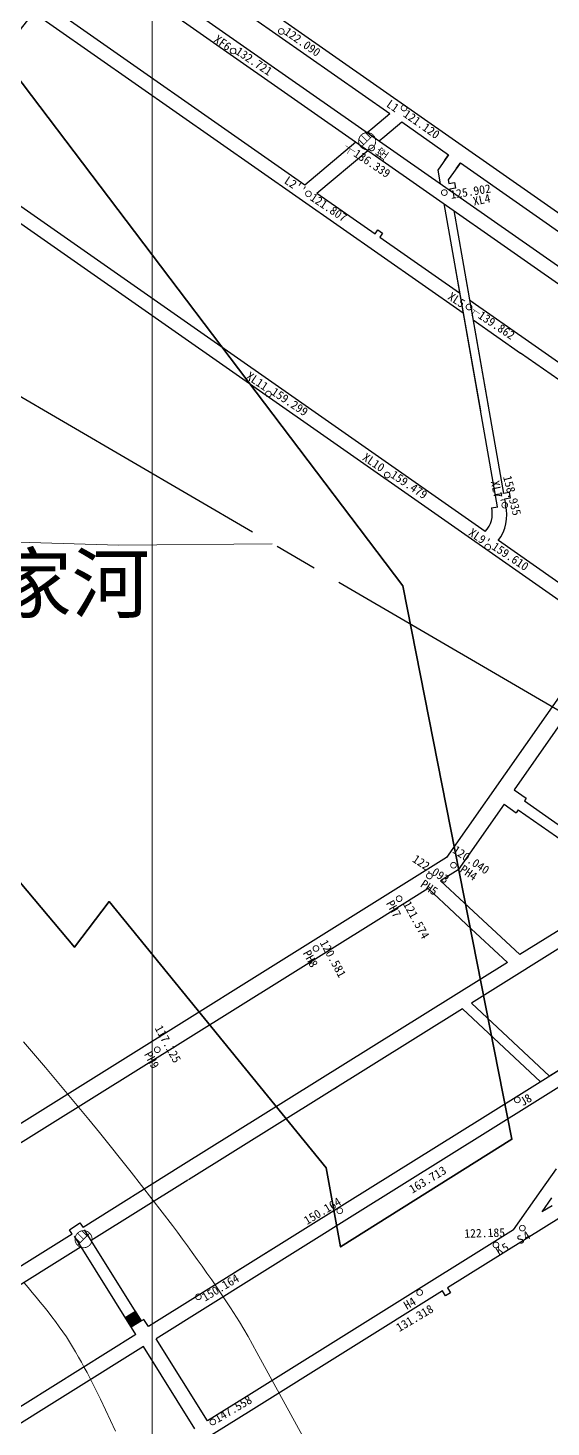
# Model space of a CAD drawing. Header units: inches. Extents: x 36473197 to 36486087, y 3899343 to 3911260.
# Drawn here: x 36482956.5 to 36483139.6, y 3904039.3 to 3904529.3 of the extents above; entities that cross this region are included whole.
import ezdxf

# ---------------------------------------------------------------- set-up
doc = ezdxf.new("R2010")
doc.units = ezdxf.units.IN
doc.header["$MEASUREMENT"] = 0
doc.linetypes.add('可采边界', pattern=[0.047, 0.02, -0.002, 0.003, -0.002, 0.02])
doc.layers.get('0').update_dxf_attribs({"lineweight": 0})
doc.layers.get('Defpoints').update_dxf_attribs({"lineweight": 0})
for name, color, linetype, lineweight in [('4煤底板等值线', 7, 'Continuous', 0), ('可采边界', 7, 'Continuous', 0), ('四盘区辅运巷', 7, 'Continuous', 0), ('导线点', 7, 'Continuous', 0), ('居民地', 7, 'Continuous', 0), ('经纬网', 7, 'Continuous', 0), ('采空区', 7, 'Continuous', 0)]:
    doc.layers.add(name, color=color, linetype=linetype, lineweight=lineweight)
for name, color, linetype, lineweight, true_color in [('保护煤柱', 7, 'Continuous', 0, 0xff0042), ('巷道1', 7, 'Continuous', 0, 0x2d2d2d), ('水闸墙', 3, 'Continuous', 0, 0x00ff00)]:
    doc.layers.add(name, color=color, linetype=linetype, lineweight=lineweight, true_color=true_color)
doc.styles.add('仿宋', font='simfang.ttf')
doc.styles.add('仿宋_GB2312', font='')
doc.styles.add('黑体', font='simhei.ttf')
doc.styles.get('仿宋_GB2312').set_extended_font_data('仿宋_GB2312')
doc.linetypes.add('保护煤柱', pattern='A,0.0195,-0.001,[6,西北矿业高家堡煤矿2022年采掘接续图(2022.8.14).shx,S=1.01575e-06,R=0,X=0,Y=0],0.0195', length=0.04)
doc.dimstyles.get("Standard").update_dxf_attribs({"dimtxt": 30, "dimasz": 20, "dimexe": 0.18, "dimexo": 0.0625, "dimgap": 0.09, "dimtad": 1, "dimdec": 0, "dimzin": 0, "dimdsep": 46, "dimtxsty": '仿宋', "dimcen": 0.09, "dimclrd": 150, "dimclre": 150, "dimadec": 0, "dimazin": 0, "dimtfac": 1, "dimtdec": 0, "dimtofl": 0, "dimtmove": 0, "dimatfit": 3, "dimfxl": 1, "dimtolj": 1, "dimtzin": 0, "dimlwd": 0, "dimarcsym": 0})

# ---------------------------------------------------------------- blocks, each defined once
blk = doc.blocks.new('lr_block_342')
at = {"color": 7, "const_width": 0.3}
blk.add_lwpolyline([(1, 0), (0.97, 0.26), (0.87, 0.5), (0.71, 0.71), (0.5, 0.87), (0.26, 0.97), (0, 1), (-0.26, 0.97), (-0.5, 0.87), (-0.71, 0.71), (-0.87, 0.5), (-0.97, 0.26), (-1, 0), (-0.97, -0.26), (-0.87, -0.5), (-0.71, -0.71), (-0.5, -0.87), (-0.26, -0.97), (0, -1), (0.26, -0.97), (0.5, -0.87), (0.71, -0.71), (0.87, -0.5), (0.97, -0.26), (1, 0)], dxfattribs=at)
blk = doc.blocks.new('lr_block_350')
at = {"color": 7, "const_width": 0.3}
blk.add_lwpolyline([(1, 0), (0.97, 0.26), (0.87, 0.5), (0.71, 0.71), (0.5, 0.87), (0.26, 0.97), (0, 1), (-0.26, 0.97), (-0.5, 0.87), (-0.71, 0.71), (-0.87, 0.5), (-0.97, 0.26), (-1, 0), (-0.97, -0.26), (-0.87, -0.5), (-0.71, -0.71), (-0.5, -0.87), (-0.26, -0.97), (0, -1), (0.26, -0.97), (0.5, -0.87), (0.71, -0.71), (0.87, -0.5), (0.97, -0.26), (1, 0)], dxfattribs=at)
blk = doc.blocks.new('lr_block_351')
at = {"color": 7, "const_width": 0.3}
blk.add_lwpolyline([(1, 0), (0.97, 0.26), (0.87, 0.5), (0.71, 0.71), (0.5, 0.87), (0.26, 0.97), (0, 1), (-0.26, 0.97), (-0.5, 0.87), (-0.71, 0.71), (-0.87, 0.5), (-0.97, 0.26), (-1, 0), (-0.97, -0.26), (-0.87, -0.5), (-0.71, -0.71), (-0.5, -0.87), (-0.26, -0.97), (0, -1), (0.26, -0.97), (0.5, -0.87), (0.71, -0.71), (0.87, -0.5), (0.97, -0.26), (1, 0)], dxfattribs=at)
blk = doc.blocks.new('lr_block_402')
at = {"color": 7, "const_width": 0.3}
blk.add_lwpolyline([(1, 0), (0.97, 0.26), (0.87, 0.5), (0.71, 0.71), (0.5, 0.87), (0.26, 0.97), (0, 1), (-0.26, 0.97), (-0.5, 0.87), (-0.71, 0.71), (-0.87, 0.5), (-0.97, 0.26), (-1, 0), (-0.97, -0.26), (-0.87, -0.5), (-0.71, -0.71), (-0.5, -0.87), (-0.26, -0.97), (0, -1), (0.26, -0.97), (0.5, -0.87), (0.71, -0.71), (0.87, -0.5), (0.97, -0.26), (1, 0)], dxfattribs=at)
blk = doc.blocks.new('lr_block_490')
at = {"color": 7, "const_width": 0.3}
blk.add_lwpolyline([(1, 0), (0.97, 0.26), (0.87, 0.5), (0.71, 0.71), (0.5, 0.87), (0.26, 0.97), (0, 1), (-0.26, 0.97), (-0.5, 0.87), (-0.71, 0.71), (-0.87, 0.5), (-0.97, 0.26), (-1, 0), (-0.97, -0.26), (-0.87, -0.5), (-0.71, -0.71), (-0.5, -0.87), (-0.26, -0.97), (0, -1), (0.26, -0.97), (0.5, -0.87), (0.71, -0.71), (0.87, -0.5), (0.97, -0.26), (1, 0)], dxfattribs=at)
blk = doc.blocks.new('lr_block_494')
at = {"color": 7, "const_width": 0.3}
blk.add_lwpolyline([(1, 0), (0.97, 0.26), (0.87, 0.5), (0.71, 0.71), (0.5, 0.87), (0.26, 0.97), (0, 1), (-0.26, 0.97), (-0.5, 0.87), (-0.71, 0.71), (-0.87, 0.5), (-0.97, 0.26), (-1, 0), (-0.97, -0.26), (-0.87, -0.5), (-0.71, -0.71), (-0.5, -0.87), (-0.26, -0.97), (0, -1), (0.26, -0.97), (0.5, -0.87), (0.71, -0.71), (0.87, -0.5), (0.97, -0.26), (1, 0)], dxfattribs=at)
blk = doc.blocks.new('lr_block_497')
at = {"color": 7, "const_width": 0.3}
blk.add_lwpolyline([(1, 0), (0.97, 0.26), (0.87, 0.5), (0.71, 0.71), (0.5, 0.87), (0.26, 0.97), (0, 1), (-0.26, 0.97), (-0.5, 0.87), (-0.71, 0.71), (-0.87, 0.5), (-0.97, 0.26), (-1, 0), (-0.97, -0.26), (-0.87, -0.5), (-0.71, -0.71), (-0.5, -0.87), (-0.26, -0.97), (0, -1), (0.26, -0.97), (0.5, -0.87), (0.71, -0.71), (0.87, -0.5), (0.97, -0.26), (1, 0)], dxfattribs=at)
blk = doc.blocks.new('lr_block_502')
at = {"color": 7, "const_width": 0.3}
blk.add_lwpolyline([(1, 0), (0.97, 0.26), (0.87, 0.5), (0.71, 0.71), (0.5, 0.87), (0.26, 0.97), (0, 1), (-0.26, 0.97), (-0.5, 0.87), (-0.71, 0.71), (-0.87, 0.5), (-0.97, 0.26), (-1, 0), (-0.97, -0.26), (-0.87, -0.5), (-0.71, -0.71), (-0.5, -0.87), (-0.26, -0.97), (0, -1), (0.26, -0.97), (0.5, -0.87), (0.71, -0.71), (0.87, -0.5), (0.97, -0.26), (1, 0)], dxfattribs=at)
blk = doc.blocks.new('lr_block_536')
at = {"color": 7, "const_width": 0.3}
blk.add_lwpolyline([(1, 0), (0.97, 0.26), (0.87, 0.5), (0.71, 0.71), (0.5, 0.87), (0.26, 0.97), (0, 1), (-0.26, 0.97), (-0.5, 0.87), (-0.71, 0.71), (-0.87, 0.5), (-0.97, 0.26), (-1, 0), (-0.97, -0.26), (-0.87, -0.5), (-0.71, -0.71), (-0.5, -0.87), (-0.26, -0.97), (0, -1), (0.26, -0.97), (0.5, -0.87), (0.71, -0.71), (0.87, -0.5), (0.97, -0.26), (1, 0)], dxfattribs=at)
blk = doc.blocks.new('lr_block_538')
at = {"color": 7, "const_width": 0.3}
blk.add_lwpolyline([(1, 0), (0.97, 0.26), (0.87, 0.5), (0.71, 0.71), (0.5, 0.87), (0.26, 0.97), (0, 1), (-0.26, 0.97), (-0.5, 0.87), (-0.71, 0.71), (-0.87, 0.5), (-0.97, 0.26), (-1, 0), (-0.97, -0.26), (-0.87, -0.5), (-0.71, -0.71), (-0.5, -0.87), (-0.26, -0.97), (0, -1), (0.26, -0.97), (0.5, -0.87), (0.71, -0.71), (0.87, -0.5), (0.97, -0.26), (1, 0)], dxfattribs=at)
blk = doc.blocks.new('lr_block_539')
at = {"color": 7, "const_width": 0.3}
blk.add_lwpolyline([(1, 0), (0.97, 0.26), (0.87, 0.5), (0.71, 0.71), (0.5, 0.87), (0.26, 0.97), (0, 1), (-0.26, 0.97), (-0.5, 0.87), (-0.71, 0.71), (-0.87, 0.5), (-0.97, 0.26), (-1, 0), (-0.97, -0.26), (-0.87, -0.5), (-0.71, -0.71), (-0.5, -0.87), (-0.26, -0.97), (0, -1), (0.26, -0.97), (0.5, -0.87), (0.71, -0.71), (0.87, -0.5), (0.97, -0.26), (1, 0)], dxfattribs=at)
blk = doc.blocks.new('lr_block_540')
at = {"color": 7, "const_width": 0.3}
blk.add_lwpolyline([(1, 0), (0.97, 0.26), (0.87, 0.5), (0.71, 0.71), (0.5, 0.87), (0.26, 0.97), (0, 1), (-0.26, 0.97), (-0.5, 0.87), (-0.71, 0.71), (-0.87, 0.5), (-0.97, 0.26), (-1, 0), (-0.97, -0.26), (-0.87, -0.5), (-0.71, -0.71), (-0.5, -0.87), (-0.26, -0.97), (0, -1), (0.26, -0.97), (0.5, -0.87), (0.71, -0.71), (0.87, -0.5), (0.97, -0.26), (1, 0)], dxfattribs=at)
blk = doc.blocks.new('临时经纬仪导线点_1')
at = {"color": 7, "const_width": 0.3}
blk.add_lwpolyline([(1, 0), (0.97, 0.26), (0.87, 0.5), (0.71, 0.71), (0.5, 0.87), (0.26, 0.97), (0, 1), (-0.26, 0.97), (-0.5, 0.87), (-0.71, 0.71), (-0.87, 0.5), (-0.97, 0.26), (-1, 0), (-0.97, -0.26), (-0.87, -0.5), (-0.71, -0.71), (-0.5, -0.87), (-0.26, -0.97), (0, -1), (0.26, -0.97), (0.5, -0.87), (0.71, -0.71), (0.87, -0.5), (0.97, -0.26), (1, 0)], dxfattribs=at)
blk = doc.blocks.new('lr_block_42_1')
at = {"color": 7, "const_width": 0.3}
blk.add_lwpolyline([(1, 0), (0.97, 0.26), (0.87, 0.5), (0.71, 0.71), (0.5, 0.87), (0.26, 0.97), (0, 1), (-0.26, 0.97), (-0.5, 0.87), (-0.71, 0.71), (-0.87, 0.5), (-0.97, 0.26), (-1, 0), (-0.97, -0.26), (-0.87, -0.5), (-0.71, -0.71), (-0.5, -0.87), (-0.26, -0.97), (0, -1), (0.26, -0.97), (0.5, -0.87), (0.71, -0.71), (0.87, -0.5), (0.97, -0.26), (1, 0)], dxfattribs=at)
blk = doc.blocks.new('lr_block_99_1')
at = {"color": 7, "const_width": 0.3}
for points in [[(3, 0), (2.9, 0.78), (2.6, 1.5), (2.12, 2.12), (1.5, 2.6), (0.78, 2.9), (0, 3), (-0.78, 2.9), (-1.5, 2.6), (-2.12, 2.12), (-2.6, 1.5), (-2.9, 0.78), (-3, 0), (-2.9, -0.78), (-2.6, -1.5), (-2.12, -2.12), (-1.5, -2.6), (-0.78, -2.9), (0, -3), (0.78, -2.9), (1.5, -2.6), (2.12, -2.12), (2.6, -1.5), (2.9, -0.78), (3, 0)], [(-1.2, -1.2), (-2.8, 0.4)], [(2.12, 2.12), (-2.12, -2.12)], [(0, 0), (-2.12, 2.12)], [(1.2, 1.2), (-0.55, 2.95)], [(1.2, 1.2), (-0.55, 2.95)]]:
    blk.add_lwpolyline(points, dxfattribs=at)
blk = doc.blocks.new('lr_block_99_1_1_1_1')
at = {"color": 7, "const_width": 0.3}
for points in [[(3, 0), (2.9, 0.78), (2.6, 1.5), (2.12, 2.12), (1.5, 2.6), (0.78, 2.9), (0, 3), (-0.78, 2.9), (-1.5, 2.6), (-2.12, 2.12), (-2.6, 1.5), (-2.9, 0.78), (-3, 0), (-2.9, -0.78), (-2.6, -1.5), (-2.12, -2.12), (-1.5, -2.6), (-0.78, -2.9), (0, -3), (0.78, -2.9), (1.5, -2.6), (2.12, -2.12), (2.6, -1.5), (2.9, -0.78), (3, 0)], [(-1.2, -1.2), (-2.8, 0.4)], [(2.12, 2.12), (-2.12, -2.12)], [(0, 0), (-2.12, 2.12)], [(1.2, 1.2), (-0.55, 2.95)], [(1.2, 1.2), (-0.55, 2.95)]]:
    blk.add_lwpolyline(points, dxfattribs=at)
blk = doc.blocks.new('lr_block_360')
at = {"color": 7, "const_width": 0.3}
blk.add_lwpolyline([(1, 0), (0.97, 0.26), (0.87, 0.5), (0.71, 0.71), (0.5, 0.87), (0.26, 0.97), (0, 1), (-0.26, 0.97), (-0.5, 0.87), (-0.71, 0.71), (-0.87, 0.5), (-0.97, 0.26), (-1, 0), (-0.97, -0.26), (-0.87, -0.5), (-0.71, -0.71), (-0.5, -0.87), (-0.26, -0.97), (0, -1), (0.26, -0.97), (0.5, -0.87), (0.71, -0.71), (0.87, -0.5), (0.97, -0.26), (1, 0)], dxfattribs=at)
blk = doc.blocks.new('lr_block_326')
at = {"color": 30, "true_color": 0xff8000, "const_width": 0.6}
blk.add_lwpolyline([(1.42, 2.03), (1.38, 1.97), (1.15, 1.64), (0.92, 1.31), (0.69, 0.98), (0.46, 0.66), (0.23, 0.33), (0, 0)], dxfattribs=at)
blk = doc.blocks.new('lr_block_327')
at = {"color": 30, "true_color": 0xff8000, "const_width": 0.6}
blk.add_lwpolyline([(0, 0), (0.04, 0.06), (0.27, 0.39), (0.5, 0.72), (0.73, 1.04), (0.96, 1.37), (1.19, 1.7), (1.42, 2.03)], dxfattribs=at)
blk = doc.blocks.new('*D205')
at = {"layer": 'Defpoints', "color": 0, "transparency": 16777216}
for p in [(36485936.09, 3904772.87), (36482207.75, 3899448.44), (36482358.83, 3899342.66)]:
    blk.add_point(p, dxfattribs=at)
at = {"layer": '四盘区辅运巷', "color": 150, "lineweight": -2, "transparency": 16777216}
for p, q in [((36485936.14, 3904772.84), (36486087.31, 3904666.98)), ((36482207.81, 3899448.41), (36482358.98, 3899342.55))]:
    blk.add_line(p, q, dxfattribs=at)
at = {"layer": '四盘区辅运巷', "color": 150, "lineweight": 0, "transparency": 16777216}
blk.add_line((36486075.69, 3904650.7), (36482370.3, 3899359.04), dxfattribs=at)
at = {"layer": '四盘区辅运巷', "color": 150, "transparency": 16777216}
for points in [[(36486072.96, 3904652.61), (36486078.42, 3904648.79), (36486087.16, 3904667.08)], [(36482367.57, 3899360.95), (36482373.03, 3899357.13), (36482358.83, 3899342.66)]]:
    blk.add_solid(points, dxfattribs=at)
at = {"layer": '四盘区辅运巷', "color": 0, "transparency": 16777216, "insert": (36484210.49, 3902013.62), "char_height": 30, "attachment_point": 5, "rotation": 54.9991, "style": '仿宋'}
blk.add_mtext('\\A1;650', dxfattribs=at)

msp = doc.modelspace()

# ---------------------------------------------------------------- hatches: boundary and pattern name
at = {"layer": '采空区'}
h = msp.add_hatch(color=7, dxfattribs=at)
h.set_gradient(color1=(0, 255, 0), color2=(0, 255, 0), one_color=1)
h.paths.add_polyline_path([(36482992.67, 3904074.22), (36482996.23, 3904076.44), (36482994.11, 3904079.83), (36482990.55, 3904077.61)], flags=17)

# ---------------------------------------------------------------- linework, layer by layer
at = {"layer": '4煤底板等值线', "color": 7, "linetype": 'Continuous', "lineweight": 0, "flags": 128}
for points in [[(36482664.36, 3904307.4), (36482685.41, 3904310.78), (36482843.81, 3904349.71), (36482875.53, 3904351.48), (36482988.2, 3904348.19), (36483042, 3904348.65)], [(36482954.99, 3904174.23), (36482962.64, 3904165.2), (36482970.24, 3904156.13), (36482977.78, 3904147), (36482981.52, 3904142.41), (36482985.25, 3904137.81), (36482988.95, 3904133.18), (36482992.63, 3904128.55), (36482996.27, 3904123.9), (36482999.89, 3904119.24), (36483003.48, 3904114.55), (36483007.04, 3904109.84), (36483008.81, 3904107.49), (36483010.56, 3904105.12), (36483012.3, 3904102.75), (36483014.03, 3904100.38), (36483015.75, 3904097.99), (36483017.46, 3904095.6), (36483019.15, 3904093.2), (36483020.83, 3904090.8), (36483024.14, 3904085.94), (36483027.38, 3904081.04), (36483030.52, 3904076.08), (36483033.53, 3904071.04), (36483036.61, 3904065.34)], [(36482955.17, 3904089.78), (36482956.6, 3904088.11), (36482958.01, 3904086.44), (36482959.42, 3904084.75), (36482960.8, 3904083.06), (36482962.17, 3904081.36), (36482963.53, 3904079.64), (36482964.87, 3904077.92), (36482966.18, 3904076.18), (36482967.47, 3904074.42), (36482968.73, 3904072.64), (36482969.95, 3904070.84), (36482971.06, 3904069.1), (36482972.14, 3904067.34), (36482973.19, 3904065.56), (36482974.21, 3904063.77), (36482975.22, 3904061.96), (36482976.21, 3904060.14), (36482977.18, 3904058.32), (36482978.14, 3904056.49), (36482980.02, 3904052.78), (36482981.86, 3904049.06), (36482983.67, 3904045.32), (36482985.44, 3904041.57), (36482987.19, 3904037.78)], [(36483036.61, 3904065.34), (36483052.48, 3904036.38)]]:
    msp.add_lwpolyline(points, dxfattribs=at)
at = {"layer": '保护煤柱', "color": 30, "linetype": 'Continuous', "lineweight": 30, "true_color": 0xff8000}
msp.add_line((36483123.36, 3904362.03, -0.2), (36483123.36, 3904362.03, -0.2), dxfattribs=at)
at = {"layer": '保护煤柱', "color": 1, "linetype": '保护煤柱', "lineweight": 30, "ltscale": 3750, "true_color": 0xff0000}
msp.add_arc((36483278.44, 3904278.55, -0.2), 409.89, 83.3491, 268.7631, dxfattribs=at)
msp.add_arc((36483278.44, 3904278.55, -0.2), 409.89, 83.3491, 268.7631, dxfattribs=at)
at = {"layer": '可采边界', "linetype": '可采边界', "lineweight": 30, "ltscale": 5000, "flags": 128}
msp.add_lwpolyline([(36482890.49, 3904878.59), (36482874.03, 3904848.73), (36482864.38, 3904826.44), (36482852.28, 3904788.78), (36482843.27, 3904750.22), (36482826.19, 3904566.7), (36482825.62, 3904535.03), (36482826.03, 3904527.65), (36482826.82, 3904521.5), (36482827.44, 3904518.47), (36482828.64, 3904514.46), (36482830.95, 3904508.61), (36482832.79, 3904504.85), (36482833.82, 3904503.03), (36482837.17, 3904498.06), (36482840.87, 3904493.33), (36482857.49, 3904475.64), (36482898.18, 3904439.37), (36482935.02, 3904411.22), (36483404.1, 3904137.41), (36483593.98, 3904056.36), (36483643.59, 3904040.14), (36483677.07, 3904031.93), (36483701.95, 3904027.95), (36483717.88, 3904026.72), (36483725.47, 3904026.59), (36483740.62, 3904027.31), (36483752.79, 3904029.17), (36483764.72, 3904032.17), (36483772.41, 3904034.93), (36483797.37, 3904048.24), (36483800.87, 3904050.36), (36483830.53, 3904074.08), (36483863.4, 3904108.5), (36483908.01, 3904166.75), (36483940.98, 3904215.19)], dxfattribs=at)
at = {"layer": '导线点', "linetype": 'Continuous'}
msp.add_circle((36483028.3, 3904521.22, -0.2), 1, dxfattribs=at)
at = {"layer": '居民地', "color": 254, "linetype": 'Continuous', "lineweight": 35, "true_color": 0xd7d7d7, "flags": 128}
msp.add_lwpolyline([(36482813.84, 3904479.46), (36482839.05, 3904410.49), (36482857.84, 3904417.36), (36482893.44, 3904346.84), (36482915.99, 3904316.01), (36482889.7, 3904304.24), (36482902.34, 3904285.25), (36482927.21, 3904302.03), (36482939.52, 3904246.76), (36482972.85, 3904207.33), (36482984.89, 3904223.31), (36483060.87, 3904130.06), (36483065.94, 3904102.35), (36483125.89, 3904140.06), (36483087.67, 3904333.87), (36482893.93, 3904589.89), (36482877.89, 3904589.18), (36482816.23, 3904512.29), (36482832.62, 3904486.33), (36482813.84, 3904479.46), (36482839.05, 3904410.49), (36482857.84, 3904417.36)], dxfattribs=at)
at = {"layer": '巷道1', "color": 30, "linetype": 'Continuous', "lineweight": 30, "true_color": 0xff8000}
for p, q in [((36482584.95, 3904829.85, -0.2), (36483210.7, 3904391.7, -0.2)), ((36482593.86, 3904829.71, -0.2), (36483214.39, 3904395.22, -0.2)), ((36482825.52, 3904633.94, -0.2), (36483053.4, 3904474.4, -0.2)), ((36482830.8, 3904624.17, -0.2), (36483108.8, 3904429.5, -0.2)), ((36482966.09, 3904587.88, -0.2), (36483165.98, 3904447.91, -0.2)), ((36482962.96, 3904583.47, -0.2), (36483083.12, 3904499.34, -0.2)), ((36483087.36, 3904496.37, -0.2), (36483103.75, 3904484.9, -0.2)), ((36483103.75, 3904484.9, -0.2), (36483099.98, 3904479.52, -0.2)), ((36483107.86, 3904482.02, -0.2), (36483103.63, 3904476.1, -0.2)), ((36483107.86, 3904482.02, -0.2), (36483220.12, 3904403.41, -0.2)), ((36483099.98, 3904479.52, -0.2), (36483100.83, 3904474.73, -0.2)), ((36483103.63, 3904476.1, -0.2), (36483103.86, 3904474.84, -0.2)), ((36483104.19, 3904472.94, -0.2), (36483104.3, 3904472.3, -0.2)), ((36483102.06, 3904467.77, -0.2), (36483114.85, 3904395.21, -0.2)), ((36483105.53, 3904465.34, -0.2), (36483117.72, 3904396.2, -0.2)), ((36483106.01, 3904445.33, -0.2), (36483120.78, 3904361.57, -0.2)), ((36483109.06, 3904445.35, -0.2), (36483123, 3904366.26, -0.2)), ((36483131.75, 3904419.54, -0.2), (36483163.45, 3904397.34, -0.2)), ((36483178.62, 3904380.62, -0.2), (36483128.88, 3904415.45, -0.2)), ((36483122.51, 3904366.18, -0.2), (36483120.05, 3904365.74, -0.2)), ((36483124.97, 3904366.61, -0.2), (36483123, 3904366.26, -0.2)), ((36483125.32, 3904364.64, -0.2), (36483123.35, 3904364.29, -0.2)), ((36483123.36, 3904364.25, -0.2), (36483123.74, 3904362.09, -0.2)), ((36483124.97, 3904366.61, -0.2), (36483125.32, 3904364.64, -0.2)), ((36483118.81, 3904361.22, -0.2), (36483120.94, 3904361.6, -0.2)), ((36483126.71, 3904262.5), (36483130.94, 3904259.53)), ((36483123.15, 3904257.42), (36483127.39, 3904254.45)), ((36483130.26, 3904258.55), (36483151.8, 3904243.47)), ((36483128.08, 3904255.44), (36483144.13, 3904244.2)), ((36483201.15, 3904250, -0.2), (36483128.7, 3904204.73, -0.2)), ((36483102.99, 3904238.74, -0.2), (36482663.88, 3903964.35, -0.2)), ((36483107.06, 3904234.45, -0.2), (36483100.94, 3904230.62, -0.2)), ((36483096.55, 3904227.87, -0.2), (36483079.28, 3904217.09, -0.2)), ((36483105.83, 3904219.22, -0.2), (36483096.55, 3904227.87, -0.2)), ((36483109.24, 3904222.87, -0.2), (36483100.94, 3904230.62, -0.2)), ((36483176.98, 3904228.54, -0.2), (36483111.75, 3904187.77, -0.2)), ((36483128.7, 3904204.73, -0.2), (36483109.24, 3904222.87, -0.2)), ((36483079.28, 3904217.09, -0.2), (36482818.4, 3904054.06, -0.2)), ((36483109.98, 3904215.34, -0.2), (36483105.83, 3904219.22, -0.2)), ((36483124.31, 3904201.99, -0.2), (36483109.98, 3904215.34, -0.2)), ((36483128.7, 3904204.73, -0.2), (36483128.7, 3904204.73, -0.2)), ((36483124.31, 3904201.99, -0.2), (36483010.06, 3904130.6, -0.2)), ((36483111.75, 3904187.77, -0.2), (36483139.1, 3904162.18, -0.2)), ((36483108.59, 3904185.8, -0.2), (36483012.66, 3904125.86, -0.2)), ((36483108.59, 3904185.8, -0.2), (36483135.94, 3904160.2, -0.2)), ((36483173.24, 3904183.51, -0.2), (36483139.1, 3904162.18, -0.2)), ((36483164.39, 3904177.98, -0.2), (36483115.62, 3904147.51, -0.2)), ((36483166.68, 3904173.51, -0.2), (36483070.93, 3904113.68, -0.2)), ((36483115.62, 3904147.51, -0.2), (36483068.28, 3904117.92, -0.2)), ((36483177.58, 3904134.41, -0.2), (36483103.34, 3904088.02, -0.2)), ((36483010.06, 3904130.6, -0.2), (36482975.78, 3904109.18, -0.2)), ((36483012.45, 3904125.72, -0.2), (36482978.64, 3904104.6, -0.2)), ((36483139.95, 3904116.79, -0.2), (36483136.62, 3904114.71, -0.2)), ((36482971.01, 3904108.36, -0.2), (36482974.65, 3904110.85, -0.2)), ((36482974.65, 3904110.85, -0.2), (36482975.78, 3904109.18, -0.2)), ((36482975.78, 3904109.18, -0.2), (36482975.78, 3904109.18, -0.2)), ((36482972.03, 3904106.83, -0.2), (36482922.18, 3904075.68, -0.2)), ((36482972.03, 3904106.83, -0.2), (36482971.01, 3904108.36, -0.2)), ((36483126.5, 3904108.39, -0.2), (36483031.95, 3904049.31, -0.2)), ((36482975.08, 3904102.37, -0.2), (36482922.18, 3904069.31, -0.2)), ((36483101.64, 3904086.96, -0.2), (36483034.6, 3904045.07, -0.2)), ((36483102.7, 3904085.26, -0.2), (36483101.64, 3904086.96, -0.2)), ((36483104.4, 3904086.32, -0.2), (36483102.7, 3904085.26, -0.2)), ((36483103.34, 3904088.02, -0.2), (36483104.4, 3904086.32, -0.2))]:
    msp.add_line(p, q, dxfattribs=at)
at = {"layer": '巷道1', "color": 11, "linetype": 'Continuous', "lineweight": 30, "true_color": 0xff8040}
for p, q in [((36483077.2, 3904494.36, -0.2), (36483083.12, 3904499.34, -0.2)), ((36483081.44, 3904491.4, -0.2), (36483087.36, 3904496.37, -0.2)), ((36483075.19, 3904492.68, -0.2), (36483077.2, 3904494.36, -0.2)), ((36483079.43, 3904489.71, -0.2), (36483081.44, 3904491.4, -0.2)), ((36483053.4, 3904474.4, -0.2), (36483071.23, 3904489.36, -0.2)), ((36483057.64, 3904471.43, -0.2), (36483075.47, 3904486.39, -0.2)), ((36483057.64, 3904471.43, -0.2), (36483078.01, 3904457.17, -0.2)), ((36483078.01, 3904457.17, -0.2), (36483079.01, 3904458.59, -0.2)), ((36483079.01, 3904458.59, -0.2), (36483080.65, 3904457.44, -0.2)), ((36483080.65, 3904457.44, -0.2), (36483079.65, 3904456.02, -0.2)), ((36483079.65, 3904456.02, -0.2), (36483107.57, 3904436.47, -0.2)), ((36483111.05, 3904434.04, -0.2), (36483112.32, 3904433.14, -0.2)), ((36483111.94, 3904433.41, -0.2), (36483131.75, 3904419.54, -0.2)), ((36483112.28, 3904427.07, -0.2), (36483128.88, 3904415.45, -0.2))]:
    msp.add_line(p, q, dxfattribs=at)
at = {"layer": '巷道1', "color": 7, "linetype": 'Continuous', "lineweight": 30}
for p, q in [((36483068.28, 3904117.92, -0.2), (36482998.67, 3904074.43, -0.2)), ((36483070.93, 3904113.68, -0.2), (36483001.32, 3904070.19, -0.2)), ((36482994.26, 3904071.67, -0.2), (36482972.76, 3904106.08, -0.2)), ((36482993, 3904081.61, -0.2), (36482976.32, 3904108.31, -0.2)), ((36483042.43, 3904101.77, -0.2), (36483028.23, 3904092.9, -0.2)), ((36482996.23, 3904076.44, -0.2), (36482993, 3904081.61, -0.2)), ((36482997.08, 3904076.97, -0.2), (36482996.23, 3904076.44, -0.2)), ((36482998.67, 3904074.43, -0.2), (36482997.08, 3904076.97, -0.2)), ((36482994.26, 3904071.67, -0.2), (36482925.68, 3904028.81, -0.2)), ((36483019.31, 3904041.4, -0.2), (36483001.32, 3904070.19, -0.2)), ((36482996.91, 3904067.43, -0.2), (36482932.6, 3904027.24, -0.2)), ((36483014.9, 3904038.65, -0.2), (36482996.91, 3904067.43, -0.2)), ((36483031.95, 3904049.31, -0.2), (36483019.31, 3904041.4, -0.2)), ((36483034.6, 3904045.07, -0.2), (36483017.42, 3904034.33, -0.2))]:
    msp.add_line(p, q, dxfattribs=at)
at = {"layer": '巷道1', "color": 30, "linetype": 'Continuous', "lineweight": 30, "true_color": 0xff8000, "flags": 128}
for points in [[(36483162.61, 3904314.64), (36482774.5, 3904586.4)], [(36483116.59, 3904352.97), (36482792.55, 3904579.86)], [(36483103.86, 3904474.84), (36483105.83, 3904475.17), (36483106.19, 3904473.21), (36483104.2, 3904472.86)], [(36483165.47, 3904318.74), (36483121.16, 3904349.77)], [(36483158.26, 3904317.68), (36483102.99, 3904238.74)], [(36483163.02, 3904314.36), (36483126.71, 3904262.5)], [(36483123.15, 3904257.42), (36483107.06, 3904234.45)], [(36483130.94, 3904259.53), (36483130.26, 3904258.55)], [(36483128.08, 3904255.44), (36483127.39, 3904254.45)], [(36483126.5, 3904108.39), (36483136.13, 3904122.15)], [(36483136.47, 3904114.62), (36483139.9, 3904119.51)]]:
    msp.add_lwpolyline(points, dxfattribs=at)
at = {"layer": '巷道1', "color": 30, "lineweight": 30, "true_color": 0xff8000, "flags": 128}
msp.add_lwpolyline([(36483136.13, 3904122.15), (36483141.47, 3904129.76)], dxfattribs=at)
at = {"layer": '巷道1', "color": 30, "linetype": 'Continuous', "lineweight": 30, "true_color": 0xff8000}
for centre, radius, start, end in [((36483109.61, 3904359.28), 9.43, 317.6015, 11.9481), ((36483109.45, 3904358.65), 14.67, 322.6392, 13.5582)]:
    msp.add_arc(centre, radius, start, end, dxfattribs=at)
at = {"layer": '水闸墙', "color": 3, "true_color": 0x00ff00, "flags": 128}
msp.add_lwpolyline([(36483067.14, 3904159.9), (36483063.75, 3904157.78)], dxfattribs=at)
msp.add_lwpolyline([(36483067.14, 3904159.9), (36483063.75, 3904157.78)], dxfattribs=at)
at = {"layer": '经纬网', "color": 7, "linetype": 'Continuous', "lineweight": 9}
msp.add_line((36483000, 3900945.96), (36483000, 3906572.45), dxfattribs=at)
at = {"layer": '采空区', "color": 7, "flags": 128}
msp.add_lwpolyline([(36482992.67, 3904074.22), (36482996.23, 3904076.44), (36482994.11, 3904079.83), (36482990.55, 3904077.61), (36482992.67, 3904074.22)], dxfattribs=at)

# ---------------------------------------------------------------- block references
at = {"layer": '导线点'}
for name, p in [('临时经纬仪导线点_1', (36483045.17, 3904528.08, -0.2)), ('临时经纬仪导线点_1', (36483088.15, 3904501.24, -0.2)), ('临时经纬仪导线点_1', (36483076.79, 3904487.27, -0.2)), ('lr_block_540', (36483040.67, 3904401.1, -0.2)), ('lr_block_539', (36483082.26, 3904372.72, -0.2)), ('lr_block_536', (36483123.39, 3904362.15, -0.2)), ('lr_block_538', (36483117.43, 3904347.5, -0.2)), ('lr_block_494', (36483127.81, 3904153.85, -0.2))]:
    msp.add_blockref(name, p, dxfattribs=at)
at = {"layer": '导线点', "color": 7}
for name, p in [('lr_block_99_1_1_1_1', (36483075.23, 3904489.65, -0.2)), ('lr_block_42_1', (36483054.68, 3904471.19, -0.2)), ('lr_block_497', (36483102.24, 3904471.63, -0.2)), ('lr_block_502', (36483110.88, 3904431.56, -0.2)), ('lr_block_360', (36483105.46, 3904236.04, -0.2)), ('lr_block_360', (36483097.01, 3904232.28, -0.2)), ('lr_block_360', (36483086.42, 3904224.32, -0.2)), ('lr_block_360', (36483057.31, 3904206.89, -0.2)), ('lr_block_360', (36483001.77, 3904171.42, -0.2)), ('lr_block_402', (36483065.65, 3904115.01, -0.2)), ('lr_block_351', (36483129.56, 3904108.94, -0.2)), ('lr_block_99_1', (36482975.97, 3904105.06, -0.2)), ('lr_block_351', (36483120.31, 3904103.05, -0.2)), ('lr_block_342', (36483016.16, 3904084.9, -0.2)), ('lr_block_350', (36483093.61, 3904086.39, -0.2)), ('lr_block_490', (36483021.22, 3904041.06, -0.2))]:
    msp.add_blockref(name, p, dxfattribs=at)
at = {"layer": '巷道1', "color": 30, "lineweight": 30, "true_color": 0xff8000}
for name, p in [('lr_block_327', (36483102.33, 3904482.87, -0.2)), ('lr_block_326', (36483106.42, 3904480, -0.2))]:
    msp.add_blockref(name, p, dxfattribs=at)

# ---------------------------------------------------------------- texts
at = {"layer": '导线点', "style": '黑体'}
for s, rotation, p in [('XF6', 324.8261, (36483021.29, 3904524.65, -0.2)), ('122.090', 324.8261, (36483045.87, 3904527.3, -0.2)), ('132.721', 326.2482, (36483028.84, 3904520.37, -0.2)), ('L1', 324.8261, (36483081.72, 3904501.96, -0.2)), ('121.120', 324.8261, (36483087.59, 3904498.48, -0.2)), ('┬136.339', 326.2482, (36483066.81, 3904486.84, -0.2)), ('控', 55.0975, (36483080.46, 3904482.6, -0.2)), ("L2''", 326.2482, (36483045.95, 3904475.12, -0.2)), ('125.902', 9.2354, (36483104.62, 3904469.41, -0.2)), ('121.807', 326.2482, (36483054.99, 3904469.16, -0.2)), ('XL4', 11.7887, (36483112.62, 3904467.05, -0.2)), ('XL5', 326.8751, (36483103.16, 3904434.48, -0.2)), ('┬139.862', 326.2482, (36483110.36, 3904430.18, -0.2)), ('XL11', 326.2482, (36483032.56, 3904406.6, -0.2)), ('159.299', 326.2482, (36483041.38, 3904401.1, -0.2)), ('XL10', 326.2482, (36483073.29, 3904378.17, -0.2)), ('159.479', 326.2482, (36483083.16, 3904372.05, -0.2)), ("XL7'", 281.7887, (36483118.47, 3904370.43, -0.2)), ('158.935', 284.3422, (36483122.78, 3904372.09, -0.2)), ("XL9'", 326.2482, (36483110.42, 3904351.81, -0.2)), ('159.610', 326.2482, (36483118.59, 3904346.93, -0.2)), ('120.040', 326.2482, (36483104.84, 3904240.64, -0.2)), ('122.093', 326.2482, (36483090.78, 3904237.47, -0.2)), ('PH4', 326.2482, (36483107.39, 3904233.88, -0.2)), ('PH5', 326.2482, (36483093.6, 3904228.68, -0.2)), ('PH7', 298.6689, (36483081.74, 3904222.71, -0.2)), ('121.574', 298.6689, (36483087.7, 3904222.45, -0.2)), ('120.581', 298.6689, (36483058.56, 3904208.89, -0.2)), ('PH8', 298.6689, (36483052.62, 3904205.28, -0.2)), ('117.125', 298.6689, (36483000.78, 3904178.99, -0.2)), ('PH9', 298.6689, (36482997.08, 3904169.81, -0.2)), (' J8', 30.9219, (36483127.94, 3904150.5, -0.2)), ('163.713', 30.9219, (36483091.03, 3904120.98, -0.2)), ('150.164', 30.9219, (36483054.2, 3904110.01, -0.2)), ('122.185', 1.6029, (36483109.25, 3904105.55, -0.2)), ('S', 30.6784, (36483128.77, 3904103.15, -0.2)), ('4', 30.6784, (36483130.9, 3904104.54, -0.2)), ('K', 30.6784, (36483121.3, 3904099.34, -0.2)), ('5', 30.6784, (36483123.46, 3904100.39, -0.2)), ('150.164', 30.9219, (36483018.51, 3904083.17, -0.2)), ('H4', 30.6784, (36483089.15, 3904080.29, -0.2)), ('131.318', 30.6784, (36483086.48, 3904072.5, -0.2)), ('147.558', 30.6784, (36483022.97, 3904040.67, -0.2))]:
    msp.add_text(s, height=3, rotation=rotation, dxfattribs=at).set_placement(p)
at = {"layer": '居民地', "color": 254, "lineweight": 35, "true_color": 0xd7d7d7, "style": '仿宋_GB2312'}
msp.add_text('齐家河', height=20, dxfattribs=at).set_placement((36482917.31, 3904324.78))

# ---------------------------------------------------------------- dimensions: what is measured, and where the dimension line sits
at = {"layer": '四盘区辅运巷'}
dim = msp.add_linear_dim(base=(36482358.83, 3899342.66), p1=(36485936.09, 3904772.87), p2=(36482207.75, 3899448.44), angle=54.9991, text='650', dimstyle='Standard', dxfattribs=at)
dim.commit()
dim.dimension.update_dxf_attribs({"geometry": '*D205', "text_midpoint": (36484222.99, 3902004.87), "dimtype": 160})

doc.saveas('drawing.dxf')
